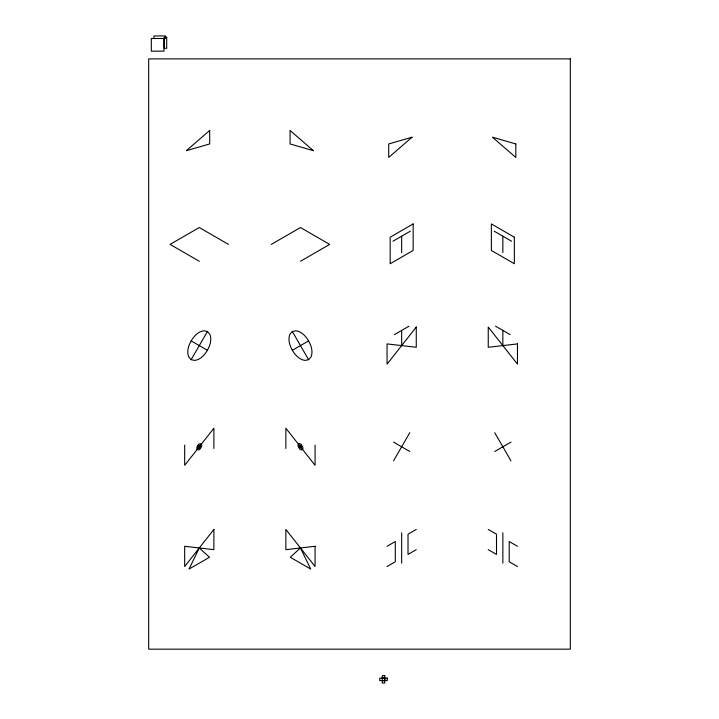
<?xml version="1.0" encoding="UTF-8"?>
<svg xmlns="http://www.w3.org/2000/svg" width="719" height="719" viewBox="0 0 719 719"><rect width="100%" height="100%" fill="white"/><g stroke="black" fill="none" stroke-linecap="round" stroke-linejoin="round"><path stroke-width="1.08" d="M191.155 359.662L207.405 331.522L204.034 330.794A11.855 11.855 0 0 0 199.28 332.331A18.568 18.568 0 0 0 195.083 335.638A28.05 28.05 0 0 0 188.558 346.935A18.568 18.568 0 0 0 187.794 352.229A11.855 11.855 0 0 0 188.845 357.109L191.155 359.662L194.516 360.39A11.855 11.855 0 0 0 199.28 358.862A18.568 18.568 0 0 0 203.477 355.546A28.05 28.05 0 0 0 210.002 344.248A18.568 18.568 0 0 0 210.766 338.964A11.855 11.855 0 0 0 209.714 334.074L207.405 331.522M393.536 460.852L409.785 432.712M292.345 331.522L290.036 334.074A11.855 11.855 0 0 0 288.984 338.964A18.568 18.568 0 0 0 289.748 344.248A28.05 28.05 0 0 0 296.273 355.546A18.568 18.568 0 0 0 300.47 358.862A11.855 11.855 0 0 0 305.233 360.39L308.595 359.662L310.905 357.109A11.855 11.855 0 0 0 311.956 352.229A18.568 18.568 0 0 0 311.192 346.935A28.05 28.05 0 0 0 304.667 335.638A18.568 18.568 0 0 0 300.47 332.331A11.855 11.855 0 0 0 295.716 330.794L292.345 331.522L308.595 359.662M271.261 244.397L300.47 227.537L329.679 244.397L300.47 261.267M392.942 241.233L410.387 231.167M292.345 350.288L308.595 340.905M394.363 334.632L408.967 326.201M494.735 451.478L510.975 442.095M387.056 546.287L395.306 541.524L395.306 561.764L387.056 566.527M416.265 529.427L408.015 534.19L408.015 554.43L416.265 549.667M382.265 677.99L384.746 677.99M382.265 680.677L384.746 680.677M494.133 231.167L511.577 241.233M495.553 326.201L510.157 334.632M228.489 244.397L199.28 227.537L170.07 244.397L199.28 261.267M393.536 442.095L409.785 451.478M191.155 340.905L207.405 350.288M488.246 529.427L496.505 534.19L496.505 554.43L488.246 549.667M517.464 546.287L509.205 541.524L509.205 561.764L517.464 566.527M494.735 432.712L510.975 460.852M502.86 236.2L502.86 252.603M502.86 330.416L502.86 345.596M502.86 532.797L502.86 563.157M401.66 236.2L401.66 252.603M401.66 330.416L401.66 345.596M401.66 532.797L401.66 563.157M384.791 678.143L384.791 680.525M315.075 445.097L315.075 465.337L285.865 428.236L285.865 448.476M213.885 448.476L213.885 428.236L184.675 465.337L184.675 445.097M163.977 38.511L163.977 51.157L151.323 51.157L151.323 38.511L165.442 38.475L165.442 35.95L153.974 35.95L153.974 38.475M198.049 446.939L198.085 448.108L199.28 448.305L200.502 446.634L200.475 445.465L199.28 445.268L198.049 446.939M299.275 445.465L299.544 447.326L301.405 448.395L301.405 446.247L300.47 445.268L299.275 445.465M197.545 445.789L196.988 447.074A3.963 3.963 0 0 0 196.826 448.198A2.525 2.525 0 0 0 197.051 449.24L198.264 449.941A2.525 2.525 0 0 0 199.28 449.618A3.963 3.963 0 0 0 200.179 448.908L201.563 446.499A3.963 3.963 0 0 0 201.733 445.367A2.525 2.525 0 0 0 201.509 444.324L200.295 443.632A2.525 2.525 0 0 0 199.28 443.956A3.963 3.963 0 0 0 198.381 444.657L197.545 445.789M199.28 547.977L189.052 569.062L209.508 557.252L199.28 547.977M213.885 529.427L184.675 566.527L184.675 546.287L213.885 549.667L213.885 529.427M416.265 327.037L387.056 364.147L387.056 343.907L416.265 347.277L416.265 327.037M298.736 443.785L298.241 444.324A2.525 2.525 0 0 0 298.017 445.367A3.963 3.963 0 0 0 298.187 446.499L299.58 448.908A3.963 3.963 0 0 0 300.47 449.618A2.525 2.525 0 0 0 301.486 449.941L302.699 449.24A2.525 2.525 0 0 0 302.924 448.198A3.963 3.963 0 0 0 302.762 447.074L301.369 444.657A3.963 3.963 0 0 0 300.47 443.956A2.525 2.525 0 0 0 299.455 443.632L298.736 443.785M300.47 547.977L290.251 557.252L310.698 569.062L300.47 547.977M209.687 130.454L186.32 150.693L209.687 143.944L209.687 130.454M412.068 137.203L388.7 157.443L388.7 143.944L412.068 137.203M413.155 223.933L390.174 237.198L390.174 263.729L413.155 250.464L413.155 223.933M517.464 343.907L488.246 347.277L488.246 327.037L517.464 364.147L517.464 343.907M315.075 546.287L285.865 549.667L285.865 529.427L315.075 566.527L315.075 546.287M166.7 37.217L164.175 37.217L164.175 48.29L166.7 48.29L166.7 37.217M570.32 58.886L148.68 58.886L148.68 649.167L570.32 649.167L570.32 58.886M384.746 675.617L382.265 675.617L382.265 683.05L384.746 683.05L384.746 675.617M387.28 678.143L379.731 678.143L379.731 680.525L387.28 680.525L387.28 678.143M515.82 143.944L492.452 137.203L515.82 157.443L515.82 143.944M313.43 150.693L290.063 143.944L290.063 130.454L313.43 150.693M514.346 237.198L491.365 223.933L491.365 250.464L514.346 263.729L514.346 237.198"/></g></svg>
